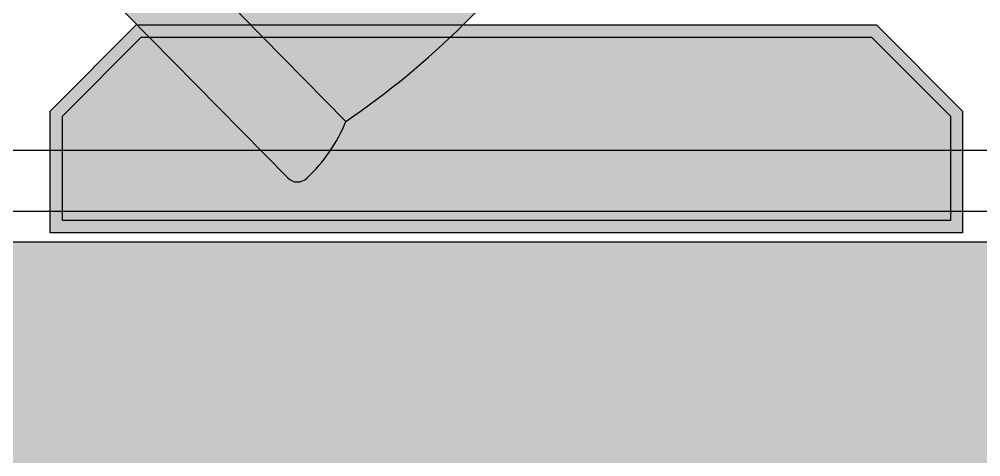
# Model space of a CAD drawing. Header units: millimetres. Extents: x 10553 to 38258, y 46576 to 64025.
# Drawn here: x 31794 to 33375, y 53223 to 53941 of the extents above; entities that cross this region are included whole.
import ezdxf

# ---------------------------------------------------------------- set-up
doc = ezdxf.new("R2010")
doc.units = ezdxf.units.MM
for name, color, linetype in [('ceiling', 232, 'Continuous'), ('floor', 172, 'Continuous'), ('furn', 34, 'Continuous'), ('plaster', 81, 'Continuous'), ('wall', 5, 'Continuous')]:
    doc.layers.add(name, color=color, linetype=linetype)

# ---------------------------------------------------------------- blocks, each defined once
blk = doc.blocks.new('armchaer')
h = blk.add_hatch(color=254)
edge = h.paths.add_edge_path()
edge.add_ellipse((-296.1263035950251, -268.9037169185576), major_axis=(-270.2235710185463, -294.922393723302), ratio=0.999999999988288, start_angle=89.99008652182238, end_angle=179.9900865218221, ccw=False)
edge.add_line((-1.250669137647492, -539.1783121973567), (-255.7883912124962, -816.8846656661917))
edge.add_ellipse((-272.1703709045687, -801.8694103729104), major_axis=(-15.71348386204226, -15.71348386204226), ratio=0.9999999999882825, start_angle=2.492516782795292, end_angle=92.49251678279472, ccw=False)
edge.add_ellipse((-120.2704686007346, -623.2300702738867), major_axis=(-181.5130642803174, -181.5130642803173), ratio=0.9999999999883796, start_angle=338.98577750464733, end_angle=364.4403900810177, ccw=False)
edge.add_ellipse((395.9691245281283, 459.8772005311039), major_axis=(-993.4064497580682, -993.4064497580682), ratio=0.9999999999883331, start_angle=2.492516782808025, end_angle=12.69684728740748, ccw=False)
edge.add_line((-553.2953151249094, -575.7915556125663), (-566.400898877022, -563.7793513793549))
edge.add_line((-566.400898877022, -563.7793513793513), (-579.5064826291782, -551.7671471461217))
edge.add_ellipse((369.7579570207745, 483.9016090002115), major_axis=(-993.4064497579917, -993.4064497579917), ratio=0.9999999999883399, start_angle=352.28818627820476, end_angle=362.4925167828045, ccw=False)
edge.add_ellipse((-664.3934771107452, -124.502441666722), major_axis=(-181.5130642803177, -181.5130642803177), ratio=0.9999999999883168, start_angle=0.5446434845949284, end_angle=25.999256060965422, ccw=False)
edge.add_ellipse((-829.1576804350916, -291.3507304017949), major_axis=(-15.71348386204155, -15.71348386204155), ratio=0.9999999999883177, start_angle=272.49251678281627, end_angle=362.49251678281524, ccw=False)
edge.add_line((-845.5396601271932, -276.335475108528), (-591.0019380523736, 1.370878360270581))
edge.add_ellipse((-296.1263035950105, -268.9037169185613), major_axis=(-270.2524260228694, -294.8959526379626), ratio=0.9999999999882909, start_angle=179.9956925528133, end_angle=269.99569255281375, ccw=False)
at = {"color": 34}
for p, q in [((-591.001938052359, 1.370878360259667), (-845.5396601271786, -276.335475108528)), ((-582.8015916605946, -187.012531552944), (-747.9693998884613, -367.2143081678732)), ((-579.5064826306916, -551.7671471447393), (-566.400898877022, -563.7793513793513)), ((-354.8018872786779, -727.5804352063096), (-189.6340790507966, -547.3786585913804)), ((-255.7883912124962, -816.8846656661844), (-1.250669137691148, -539.1783121973858)), ((-566.400898877022, -563.7793513793513), (-553.2953151233523, -575.7915556139815))]:
    blk.add_line(p, q, dxfattribs=at)
for centre, major_axis, ratio, start_param, end_param in [((-296.1263035950105, -268.9037169185613), (-270.2524260228694, -294.8959526379626), 0.9999999999882909, 3.141517474454028, 4.712313801248935), ((-793.1544278063666, 91.92787136632978), (-348.8249108645073, -348.8249108645073), 0.9999999999883212, 1.946756624129567, 2.42193245069571), ((-390.5478019447037, -371.9196855616683), (-304.6240642121495, -332.3737738375273), 0.9999999999882843, 2.594611066454934, 3.688507999574148), ((-296.1263035950251, -268.9037169185576), (-270.2235710185464, -294.922393723302), 0.999999999988288, 1.570623303960375, 3.141419630755262), ((-386.2178353556956, -367.195595072164), (-188.5618063444662, -188.5618063444662), 0.9999999999883372, 3.755140864209717, 4.755891604905364), ((385.8845747898158, 475.1854205124109), (-657.1867720202041, -657.186772020204), 0.9999999999883307, 6.171218689696627, 6.482157173705834), ((106.5299314967269, -732.6971490658434), (-348.8249108644964, -348.8249108644964), 0.9999999999883369, 3.94825810552629, 4.423433932094577), ((-829.1576804350916, -291.3507304017949), (-15.71348386204155, -15.71348386204155), 0.9999999999883177, 4.755891604905543, 6.326687931701437), ((-386.217835355681, -367.1955950721676), (-188.5618063444629, -188.5618063444628), 0.9999999999883349, 1.614298951315604, 2.615049692012646), ((-664.3934771107452, -124.502441666722), (-181.5130642803177, -181.5130642803177), 0.9999999999883168, 0.0095058220558275, 0.4537726213375407), ((369.7579570207745, 483.9016090002115), (-993.4064497579917, -993.4064497579917), 0.9999999999883401, 6.148588766432231, 6.326687931701247), ((395.9691245281283, 459.8772005311039), (-993.4064497580681, -993.4064497580681), 0.9999999999883332, 0.0435026245217218, 0.2216017897906733), ((-120.2704686007346, -623.2300702738867), (-181.5130642803174, -181.5130642803173), 0.9999999999883794, 5.916417934885134, 6.36068473416714), ((-272.1703709045687, -801.8694103729104), (-15.71348386204226, -15.71348386204226), 0.9999999999882825, 0.0435026245215028, 1.614298951315372)]:
    blk.add_ellipse(centre, major_axis=major_axis, ratio=ratio, start_param=start_param, end_param=end_param, dxfattribs=at)
blk = doc.blocks.new('rdfefd')
at = {"layer": 'furn'}
blk.add_hatch(color=254, dxfattribs=at).paths.add_polyline_path([(0, 750), (0, -750), (-200, -750), (-341.4213562372606, -608.5786437626812), (-341.4213562372606, 608.5786437626812), (-200, 750)])
blk.add_lwpolyline([(0, 750), (0, -750), (-200, -750), (-341.4213562372606, -608.5786437626812), (-341.4213562372606, 608.5786437626812), (-200, 750), (0, 750)], dxfattribs=at)
blk.add_lwpolyline([(-20, 730), (-20, -730), (-191.7157287524897, -730), (-321.4213562372606, -600.294372515229), (-321.4213562372606, 600.294372515229), (-191.7157287525479, 730)], close=True, dxfattribs=at)

msp = doc.modelspace()

# ---------------------------------------------------------------- hatches: boundary and pattern name
at = {"layer": 'wall', "true_color": 0x6e6e6e}
h = msp.add_hatch(color=8, dxfattribs=at)
h.paths.add_polyline_path([(27277.58513869904, 58760.49100309389), (25962.58513869904, 58760.49100309389), (25962.58513869904, 51320.49100309389), (26462.58513869904, 51320.49100309389), (26462.58513869904, 53150.49100309389), (27277.58513869904, 53150.49100309389), (27277.58513869904, 53560.49100309389), (26467.58513869904, 53560.49100309389), (26467.58513869898, 58260.49100309389), (27277.58513869898, 58260.49100309389)])
h.paths.add_polyline_path([(32122.58513869904, 58760.49100309389), (30077.58513869904, 58760.49100309389), (30077.58513869904, 58260.49100309389), (32122.58513869904, 58260.49100309389)])
h.paths.add_polyline_path([(35517.58513869904, 58760.49100309386), (33582.58513869904, 58760.49100309386), (33582.58513869904, 58260.49100309389), (35517.58513869904, 58260.49100309389)])
h.paths.add_polyline_path([(37317.58513869904, 58760.49100309389), (38257.58513869898, 58760.49100309389), (38257.58513869904, 52285.49100309386), (37737.58513869904, 52285.49100309386), (37737.58513869904, 53175.49100309389), (34667.58513869904, 53175.49100309389), (34667.5851386991, 53575.49100309392), (34917.58513869904, 53575.49100309392), (34917.58513869904, 53560.49100309389), (37717.58513869904, 53560.49100309389), (37717.58513869904, 58260.49100309389), (37317.58513869904, 58260.49100309389)])
h.paths.add_polyline_path([(28207.58513869904, 53560.49100309389), (30372.58513869904, 53560.49100309389), (30372.58513869904, 53575.49100309389), (33737.5851386991, 53575.49100309389), (33737.5851386991, 53175.49100309389), (29462.58513869904, 53175.49100309389), (29462.58513869904, 52970.49100309389), (29062.58513869904, 52970.49100309401), (29062.58513869904, 53150.49100309389), (28207.58513869909, 53150.49100309389)])
h.paths.add_polyline_path([(26462.58513869904, 49820.49100309389), (25961.57571743393, 49820.49100309392), (25961.57571743393, 47460.49100309389), (30397.58513869904, 47460.49100309389), (30397.58513869904, 47945.49100309389), (29462.58513869904, 47945.49100309389), (29462.58513869904, 51975.49100309389), (29062.58513869904, 51975.49100309389), (29062.58513869904, 47960.49100309389), (26462.58513869904, 47960.49100309389)])
h.paths.add_polyline_path([(37752.58513869904, 49405.49100309392), (38257.58513869904, 49405.49100309389), (38257.58513869898, 47460.49100309389), (32187.58513869904, 47460.49100309386), (32187.5851386991, 47945.49100309389), (32462.58513869904, 47945.49100309389), (32562.58513869904, 47945.49100309389), (32562.58513869904, 47985.49100309389), (37752.58513869904, 47985.49100309389)])
h.paths.add_polyline_path([(38257.58513869904, 51300.49100309389), (37737.58513869904, 51300.49100309389), (37737.58513869904, 51140.49100309389), (37752.5851386991, 51140.49100309386), (37752.58513869904, 50890.49100309389), (38257.58513869904, 50890.49100309389)])
h.paths.add_polyline_path([(36901.97945180209, 53269.64264550339), (36901.97945180209, 53466.19043951586), (36460.89404843887, 53466.19043951586), (36460.89404843887, 53269.64264550339)], flags=16)
h.paths.add_polyline_path([(36358.64376518596, 53269.64264550339), (36358.64376518596, 53466.19043951586), (35917.55836182274, 53466.19043951586), (35917.55836182274, 53269.64264550339)], flags=16)

# ---------------------------------------------------------------- linework, layer by layer
at = {"layer": 'ceiling', "linetype": 'ByBlock'}
for points in [[(30387.58513869904, 58095.49100309389), (34802.5851386991, 58095.49100309389), (34802.5851386991, 53625.49100309389), (30387.58513869904, 53625.49100309389)], [(30487.58513869904, 57995.49100309389), (34702.5851386991, 57995.49100309389), (34702.5851386991, 53725.49100309389), (30487.58513869904, 53725.49100309389)]]:
    msp.add_lwpolyline(points, close=True, dxfattribs=at)
at = {"layer": 'floor', "linetype": 'ByBlock'}
msp.add_lwpolyline([(30387.58513869904, 58245.49100309389), (32137.58513869904, 58245.49100309386), (32137.58513869904, 58648.41939899372), (33567.58513869904, 58648.41939899372), (33567.58513869904, 58245.49100309389), (34802.58513869904, 58245.49100309389), (34802.58513869904, 58010.49100309389), (34917.58513869857, 58010.49100309389), (34917.58513869857, 57096.49100309389), (34802.58513869904, 57096.49100309389), (34802.58513869898, 54720.49100309389), (34917.58513869852, 54720.49100309389), (34917.58513869898, 53910.49100309389), (34802.58513869904, 53910.49100309389), (34802.58513869904, 53625.49100309392), (34667.5851386991, 53625.49100309392), (34667.5851386991, 53575.49100309392), (33622.58513869904, 53575.49100309389), (33622.58513869904, 53625.49100309389), (30387.58513869904, 53625.49100309389), (30387.5851386991, 58245.49100309389)], dxfattribs=at)
at = {"layer": 'plaster', "linetype": 'Continuous', "lineweight": 0, "flags": 128}
msp.add_lwpolyline([(33622.58513869904, 53575.49100309389), (33622.58513869904, 53625.49100309389), (30387.58513869904, 53625.49100309389), (30387.58513869904, 58245.49100309389), (32122.58513869904, 58245.49100309386), (32137.58513869904, 58245.49100309386), (32137.58513869904, 58760.49100309389)], dxfattribs=at)
at = {"layer": 'wall'}
msp.add_lwpolyline([(28207.58513869904, 53560.49100309389), (30372.58513869904, 53560.49100309389), (30372.58513869904, 53575.49100309389), (33737.5851386991, 53575.49100309389), (33737.5851386991, 53175.49100309389), (29462.58513869904, 53175.49100309389), (29462.58513869904, 52970.49100309389), (29062.58513869904, 52970.49100309401), (29062.58513869904, 53150.49100309389), (28207.58513869909, 53150.49100309389), (28207.58513869904, 53560.49100309389)], dxfattribs=at)

# ---------------------------------------------------------------- block references
at = {"linetype": 'ByBlock', "rotation": 270}
msp.add_blockref('rdfefd', (32595.08513869904, 53590.49100309392), dxfattribs=at)
at = {"layer": 'furn', "rotation": 87.08408814887176}
msp.add_blockref('armchaer', (32002.55169733067, 54539.07603703937), dxfattribs=at)

doc.saveas('drawing.dxf')
